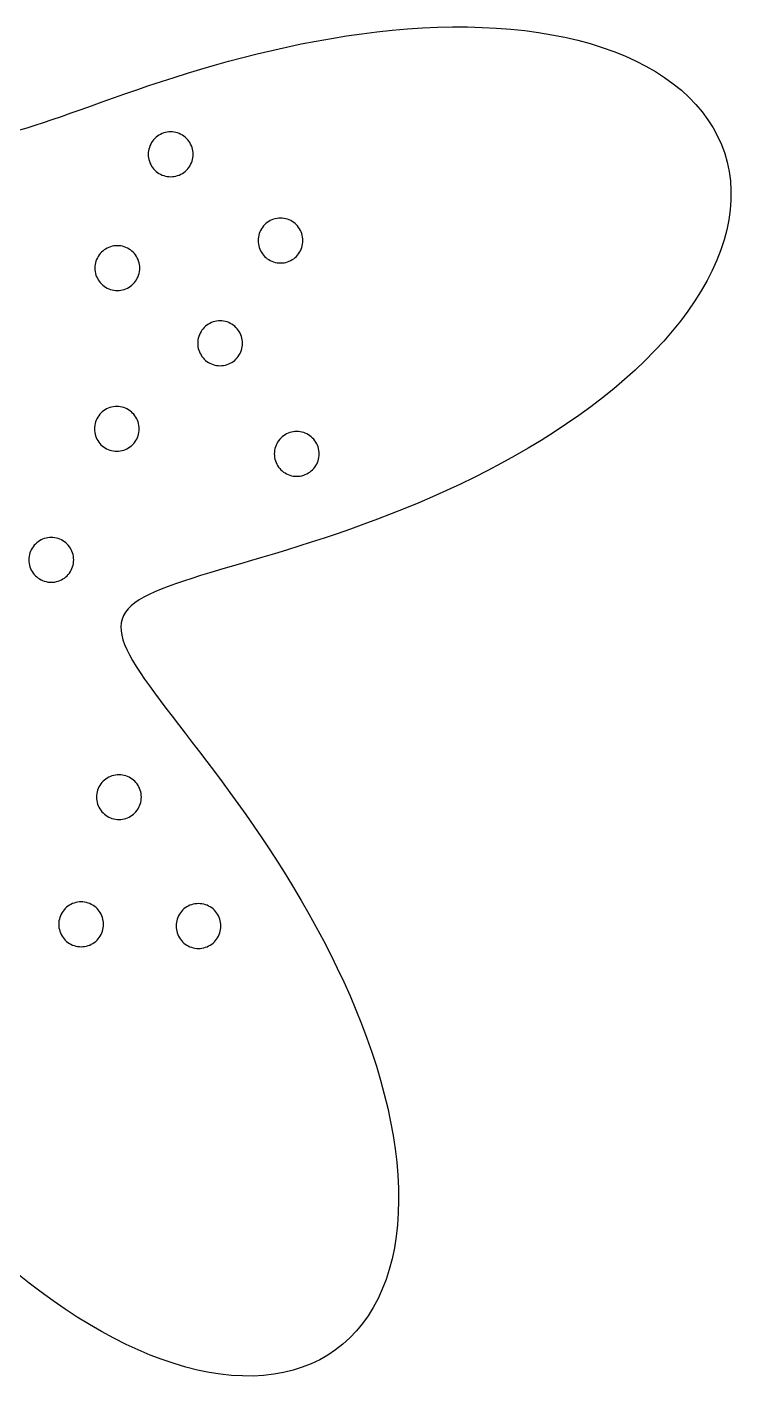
# Model space of a CAD drawing. Header units: millimetres. Extents: x 0 to 411, y 14 to 280.
# Drawn here: x 340 to 384, y 15.9 to 100.2 of the extents above; entities that cross this region are included whole.
import ezdxf

# ---------------------------------------------------------------- set-up
doc = ezdxf.new("R2010")
doc.units = ezdxf.units.MM
doc.layers.add('CUT', color=1, linetype='Continuous')

msp = doc.modelspace()

# ---------------------------------------------------------------- linework, layer by layer
at = {"layer": 'CUT'}
msp.add_lwpolyline([(339.566, 93.754), (340.036, 93.891), (340.532, 94.045), (341.053, 94.215), (341.601, 94.401), (342.174, 94.6), (342.773, 94.811), (343.396, 95.033), (344.044, 95.265), (344.716, 95.505), (345.412, 95.752), (346.13, 96.003), (346.871, 96.259), (347.633, 96.517), (348.416, 96.776), (349.218, 97.035), (350.039, 97.292), (350.878, 97.545), (351.734, 97.795), (352.605, 98.038), (353.49, 98.274), (354.388, 98.502), (355.298, 98.72), (356.218, 98.927), (357.147, 99.122), (358.084, 99.303), (359.026, 99.471), (359.973, 99.623), (360.922, 99.759), (361.873, 99.877), (362.824, 99.978), (363.773, 100.06), (364.718, 100.122), (365.658, 100.163), (366.591, 100.184), (367.515, 100.183), (368.43, 100.16), (369.332, 100.114), (370.221, 100.046), (371.094, 99.954), (371.951, 99.839), (372.789, 99.7), (373.608, 99.538), (374.405, 99.352), (375.179, 99.142), (375.928, 98.909), (376.652, 98.652), (377.348, 98.373), (378.015, 98.07), (378.653, 97.744), (379.259, 97.397), (379.833, 97.028), (380.373, 96.638), (380.879, 96.227), (381.35, 95.796), (381.784, 95.346), (382.181, 94.878), (382.539, 94.392), (382.859, 93.889), (383.14, 93.37), (383.381, 92.836), (383.582, 92.288), (383.741, 91.727), (383.86, 91.153), (383.938, 90.568), (383.975, 89.973), (383.971, 89.369), (383.925, 88.757), (383.838, 88.138), (383.711, 87.513), (383.543, 86.883), (383.335, 86.25), (383.088, 85.614), (382.801, 84.977), (382.477, 84.339), (382.115, 83.701), (381.716, 83.066), (381.282, 82.433), (380.812, 81.804), (380.31, 81.179), (379.774, 80.56), (379.207, 79.948), (378.611, 79.343), (377.985, 78.746), (377.332, 78.159), (376.653, 77.581), (375.95, 77.014), (375.224, 76.458), (374.477, 75.913), (373.71, 75.382), (372.925, 74.863), (372.124, 74.357), (371.308, 73.866), (370.48, 73.388), (369.641, 72.925), (368.793, 72.477), (367.938, 72.044), (367.077, 71.625), (366.212, 71.222), (365.346, 70.833), (365.346, 70.833), (364.48, 70.46), (363.616, 70.102), (362.755, 69.758), (361.9, 69.429), (361.053, 69.113), (360.214, 68.812), (359.386, 68.524), (358.571, 68.249), (357.77, 67.987), (356.984, 67.737), (356.216, 67.497), (355.466, 67.269), (354.737, 67.05), (354.029, 66.841), (353.345, 66.64), (352.684, 66.446), (352.049, 66.26), (351.441, 66.079), (350.86, 65.903), (350.308, 65.731), (349.786, 65.562), (349.294, 65.396), (348.834, 65.23), (348.405, 65.064), (348.009, 64.898), (347.645, 64.729), (347.316, 64.558), (347.02, 64.382), (346.758, 64.201), (346.53, 64.014), (346.337, 63.82), (346.178, 63.618), (346.053, 63.407), (345.963, 63.185), (345.906, 62.953), (345.882, 62.709), (345.892, 62.452), (345.935, 62.181), (346.009, 61.896), (346.114, 61.596), (346.251, 61.28), (346.416, 60.947), (346.611, 60.597), (346.834, 60.23), (347.083, 59.843), (347.359, 59.439), (347.659, 59.015), (347.982, 58.571), (348.328, 58.108), (348.694, 57.624), (349.08, 57.12), (349.484, 56.596), (349.904, 56.051), (350.34, 55.486), (350.79, 54.901), (351.251, 54.295), (351.723, 53.67), (352.204, 53.025), (352.692, 52.36), (353.186, 51.677), (353.684, 50.976), (354.185, 50.256), (354.686, 49.519), (355.187, 48.766), (355.685, 47.997), (356.179, 47.214), (356.668, 46.416), (357.149, 45.605), (357.621, 44.781), (358.084, 43.947), (358.534, 43.102), (358.971, 42.249), (359.394, 41.387), (359.801, 40.52), (360.19, 39.647), (360.561, 38.77), (360.912, 37.89), (361.242, 37.009), (361.55, 36.128), (361.834, 35.248), (362.095, 34.372), (362.33, 33.499), (362.54, 32.633), (362.723, 31.774), (362.878, 30.923), (363.005, 30.083), (363.104, 29.255), (363.173, 28.439), (363.213, 27.638), (363.223, 26.854), (363.202, 26.086), (363.151, 25.338), (363.069, 24.609), (362.957, 23.903), (362.814, 23.219), (362.64, 22.559), (362.436, 21.924), (362.202, 21.316), (361.938, 20.735), (361.644, 20.184), (361.321, 19.662), (360.97, 19.17), (360.59, 18.71), (360.184, 18.283), (359.75, 17.889), (359.291, 17.529), (358.806, 17.203), (358.298, 16.913), (357.765, 16.658), (357.211, 16.439), (356.635, 16.257), (356.039, 16.111), (355.423, 16.002), (354.789, 15.93), (354.139, 15.895), (353.472, 15.897), (352.791, 15.936), (352.096, 16.012), (351.389, 16.123), (350.671, 16.27), (349.943, 16.453), (349.207, 16.671), (348.464, 16.923), (347.715, 17.208), (346.96, 17.526), (346.203, 17.875), (345.443, 18.256), (344.682, 18.667), (343.922, 19.106), (343.163, 19.573), (342.406, 20.067), (341.653, 20.585), (340.904, 21.128), (340.161, 21.693), (339.425, 22.279)], dxfattribs=at)
for points in [[(350.285, 91.693), (350.323, 91.796), (350.353, 91.901), (350.374, 92.009), (350.387, 92.118), (350.392, 92.228), (350.387, 92.338), (350.374, 92.447), (350.353, 92.555), (350.323, 92.661), (350.285, 92.764), (350.239, 92.864), (350.185, 92.96), (350.124, 93.051), (350.056, 93.138), (349.982, 93.218), (349.901, 93.293), (349.815, 93.361), (349.723, 93.422), (349.627, 93.476), (349.527, 93.522), (349.424, 93.56), (349.319, 93.59), (349.211, 93.611), (349.102, 93.624), (348.992, 93.628), (348.882, 93.624), (348.773, 93.611), (348.665, 93.59), (348.559, 93.56), (348.456, 93.522), (348.356, 93.476), (348.26, 93.422), (348.169, 93.361), (348.082, 93.293), (348.002, 93.218), (347.927, 93.138), (347.859, 93.051), (347.798, 92.96), (347.744, 92.864), (347.698, 92.764), (347.66, 92.661), (347.63, 92.555), (347.609, 92.447), (347.596, 92.338), (347.592, 92.228), (347.596, 92.118), (347.609, 92.009), (347.63, 91.901), (347.66, 91.796), (347.698, 91.693), (347.744, 91.593), (347.798, 91.497), (347.859, 91.405), (347.927, 91.319), (348.002, 91.238), (348.082, 91.164), (348.169, 91.096), (348.26, 91.035), (348.356, 90.981), (348.456, 90.935), (348.559, 90.897), (348.665, 90.867), (348.773, 90.846), (348.882, 90.833), (348.992, 90.828), (349.102, 90.833), (349.211, 90.846), (349.319, 90.867), (349.424, 90.897), (349.527, 90.935), (349.627, 90.981), (349.723, 91.035), (349.815, 91.096), (349.901, 91.164), (349.982, 91.238), (350.056, 91.319), (350.124, 91.405), (350.185, 91.497), (350.239, 91.593), (350.285, 91.693)], [(357.142, 86.304), (357.18, 86.407), (357.21, 86.512), (357.232, 86.62), (357.245, 86.729), (357.249, 86.839), (357.245, 86.949), (357.232, 87.058), (357.21, 87.166), (357.18, 87.272), (357.142, 87.375), (357.096, 87.475), (357.043, 87.571), (356.982, 87.662), (356.914, 87.749), (356.839, 87.829), (356.758, 87.904), (356.672, 87.972), (356.58, 88.033), (356.485, 88.087), (356.385, 88.133), (356.282, 88.171), (356.176, 88.201), (356.068, 88.222), (355.959, 88.235), (355.849, 88.239), (355.739, 88.235), (355.63, 88.222), (355.522, 88.201), (355.416, 88.171), (355.313, 88.133), (355.213, 88.087), (355.117, 88.033), (355.026, 87.972), (354.94, 87.904), (354.859, 87.829), (354.784, 87.749), (354.716, 87.662), (354.655, 87.571), (354.602, 87.475), (354.556, 87.375), (354.517, 87.272), (354.488, 87.166), (354.466, 87.058), (354.453, 86.949), (354.449, 86.839), (354.453, 86.729), (354.466, 86.62), (354.488, 86.512), (354.517, 86.407), (354.556, 86.304), (354.602, 86.204), (354.655, 86.108), (354.716, 86.016), (354.784, 85.93), (354.859, 85.849), (354.94, 85.775), (355.026, 85.707), (355.117, 85.646), (355.213, 85.592), (355.313, 85.546), (355.416, 85.508), (355.522, 85.478), (355.63, 85.457), (355.739, 85.444), (355.849, 85.439), (355.959, 85.444), (356.068, 85.457), (356.176, 85.478), (356.282, 85.508), (356.385, 85.546), (356.485, 85.592), (356.58, 85.646), (356.672, 85.707), (356.758, 85.775), (356.839, 85.849), (356.914, 85.93), (356.982, 86.016), (357.043, 86.108), (357.096, 86.204), (357.142, 86.304)], [(346.953, 84.582), (346.991, 84.685), (347.021, 84.791), (347.043, 84.899), (347.056, 85.008), (347.06, 85.118), (347.056, 85.228), (347.043, 85.337), (347.021, 85.445), (346.991, 85.55), (346.953, 85.654), (346.907, 85.753), (346.854, 85.849), (346.793, 85.941), (346.724, 86.027), (346.65, 86.108), (346.569, 86.182), (346.483, 86.25), (346.391, 86.311), (346.296, 86.365), (346.196, 86.411), (346.093, 86.449), (345.987, 86.479), (345.879, 86.501), (345.77, 86.513), (345.66, 86.518), (345.55, 86.513), (345.441, 86.501), (345.333, 86.479), (345.227, 86.449), (345.124, 86.411), (345.024, 86.365), (344.928, 86.311), (344.837, 86.25), (344.751, 86.182), (344.67, 86.108), (344.595, 86.027), (344.527, 85.941), (344.466, 85.849), (344.413, 85.753), (344.367, 85.654), (344.328, 85.55), (344.299, 85.445), (344.277, 85.337), (344.264, 85.228), (344.26, 85.118), (344.264, 85.008), (344.277, 84.899), (344.299, 84.791), (344.328, 84.685), (344.367, 84.582), (344.413, 84.482), (344.466, 84.386), (344.527, 84.295), (344.595, 84.209), (344.67, 84.128), (344.751, 84.053), (344.837, 83.985), (344.928, 83.924), (345.024, 83.87), (345.124, 83.824), (345.227, 83.786), (345.333, 83.756), (345.441, 83.735), (345.55, 83.722), (345.66, 83.718), (345.77, 83.722), (345.879, 83.735), (345.987, 83.756), (346.093, 83.786), (346.196, 83.824), (346.296, 83.87), (346.391, 83.924), (346.483, 83.985), (346.569, 84.053), (346.65, 84.128), (346.724, 84.209), (346.793, 84.295), (346.854, 84.386), (346.907, 84.482), (346.953, 84.582)], [(353.373, 79.884), (353.411, 79.987), (353.44, 80.093), (353.462, 80.201), (353.475, 80.31), (353.479, 80.42), (353.475, 80.53), (353.462, 80.639), (353.44, 80.747), (353.411, 80.853), (353.373, 80.956), (353.326, 81.056), (353.273, 81.152), (353.212, 81.243), (353.144, 81.329), (353.069, 81.41), (352.988, 81.485), (352.902, 81.553), (352.811, 81.614), (352.715, 81.667), (352.615, 81.713), (352.512, 81.752), (352.406, 81.781), (352.298, 81.803), (352.189, 81.816), (352.079, 81.82), (351.969, 81.816), (351.86, 81.803), (351.752, 81.781), (351.646, 81.752), (351.543, 81.713), (351.443, 81.667), (351.348, 81.614), (351.256, 81.553), (351.17, 81.485), (351.089, 81.41), (351.015, 81.329), (350.946, 81.243), (350.885, 81.152), (350.832, 81.056), (350.786, 80.956), (350.748, 80.853), (350.718, 80.747), (350.696, 80.639), (350.683, 80.53), (350.679, 80.42), (350.683, 80.31), (350.696, 80.201), (350.718, 80.093), (350.748, 79.987), (350.786, 79.884), (350.832, 79.784), (350.885, 79.689), (350.946, 79.597), (351.015, 79.511), (351.089, 79.43), (351.17, 79.355), (351.256, 79.287), (351.348, 79.226), (351.443, 79.173), (351.543, 79.127), (351.646, 79.089), (351.752, 79.059), (351.86, 79.037), (351.969, 79.024), (352.079, 79.02), (352.189, 79.024), (352.298, 79.037), (352.406, 79.059), (352.512, 79.089), (352.615, 79.127), (352.715, 79.173), (352.811, 79.226), (352.902, 79.287), (352.988, 79.355), (353.069, 79.43), (353.144, 79.511), (353.212, 79.597), (353.273, 79.689), (353.326, 79.784), (353.373, 79.884)], [(346.922, 74.539), (346.96, 74.642), (346.99, 74.748), (347.011, 74.856), (347.024, 74.965), (347.029, 75.075), (347.024, 75.185), (347.011, 75.294), (346.99, 75.402), (346.96, 75.508), (346.922, 75.611), (346.876, 75.711), (346.822, 75.807), (346.761, 75.898), (346.693, 75.984), (346.618, 76.065), (346.538, 76.14), (346.451, 76.208), (346.36, 76.269), (346.264, 76.322), (346.164, 76.368), (346.061, 76.407), (345.955, 76.436), (345.848, 76.458), (345.738, 76.471), (345.629, 76.475), (345.519, 76.471), (345.41, 76.458), (345.302, 76.436), (345.196, 76.407), (345.093, 76.368), (344.993, 76.322), (344.897, 76.269), (344.806, 76.208), (344.719, 76.14), (344.639, 76.065), (344.564, 75.984), (344.496, 75.898), (344.435, 75.807), (344.381, 75.711), (344.335, 75.611), (344.297, 75.508), (344.267, 75.402), (344.246, 75.294), (344.233, 75.185), (344.229, 75.075), (344.233, 74.965), (344.246, 74.856), (344.267, 74.748), (344.297, 74.642), (344.335, 74.539), (344.381, 74.439), (344.435, 74.344), (344.496, 74.252), (344.564, 74.166), (344.639, 74.085), (344.719, 74.01), (344.806, 73.942), (344.897, 73.881), (344.993, 73.828), (345.093, 73.782), (345.196, 73.744), (345.302, 73.714), (345.41, 73.692), (345.519, 73.679), (345.629, 73.675), (345.738, 73.679), (345.848, 73.692), (345.955, 73.714), (346.061, 73.744), (346.164, 73.782), (346.264, 73.828), (346.36, 73.881), (346.451, 73.942), (346.538, 74.01), (346.618, 74.085), (346.693, 74.166), (346.761, 74.252), (346.822, 74.344), (346.876, 74.439), (346.922, 74.539)], [(358.156, 72.975), (358.194, 73.078), (358.224, 73.184), (358.245, 73.292), (358.258, 73.401), (358.263, 73.511), (358.258, 73.62), (358.245, 73.73), (358.224, 73.837), (358.194, 73.943), (358.156, 74.046), (358.11, 74.146), (358.056, 74.242), (357.995, 74.333), (357.927, 74.42), (357.852, 74.5), (357.772, 74.575), (357.685, 74.643), (357.594, 74.704), (357.498, 74.758), (357.398, 74.804), (357.295, 74.842), (357.189, 74.872), (357.082, 74.893), (356.972, 74.906), (356.863, 74.911), (356.753, 74.906), (356.644, 74.893), (356.536, 74.872), (356.43, 74.842), (356.327, 74.804), (356.227, 74.758), (356.131, 74.704), (356.04, 74.643), (355.953, 74.575), (355.873, 74.5), (355.798, 74.42), (355.73, 74.333), (355.669, 74.242), (355.615, 74.146), (355.569, 74.046), (355.531, 73.943), (355.501, 73.837), (355.48, 73.73), (355.467, 73.62), (355.463, 73.511), (355.467, 73.401), (355.48, 73.292), (355.501, 73.184), (355.531, 73.078), (355.569, 72.975), (355.615, 72.875), (355.669, 72.779), (355.73, 72.688), (355.798, 72.601), (355.873, 72.521), (355.953, 72.446), (356.04, 72.378), (356.131, 72.317), (356.227, 72.263), (356.327, 72.217), (356.43, 72.179), (356.536, 72.149), (356.644, 72.128), (356.753, 72.115), (356.863, 72.111), (356.972, 72.115), (357.082, 72.128), (357.189, 72.149), (357.295, 72.179), (357.398, 72.217), (357.498, 72.263), (357.594, 72.317), (357.685, 72.378), (357.772, 72.446), (357.852, 72.521), (357.927, 72.601), (357.995, 72.688), (358.056, 72.779), (358.11, 72.875), (358.156, 72.975)], [(342.866, 66.455), (342.896, 66.561), (342.917, 66.669), (342.93, 66.778), (342.935, 66.888), (342.93, 66.998), (342.917, 67.107), (342.896, 67.215), (342.866, 67.321), (342.828, 67.424), (342.782, 67.524), (342.728, 67.62), (342.667, 67.711), (342.599, 67.797), (342.525, 67.878), (342.444, 67.953), (342.358, 68.021), (342.266, 68.082), (342.17, 68.135), (342.07, 68.181), (341.967, 68.219), (341.861, 68.249), (341.754, 68.271), (341.644, 68.284), (341.535, 68.288), (341.425, 68.284), (341.316, 68.271), (341.208, 68.249), (341.102, 68.219), (340.999, 68.181), (340.899, 68.135), (340.803, 68.082), (340.712, 68.021), (340.625, 67.953), (340.545, 67.878), (340.47, 67.797), (340.402, 67.711), (340.341, 67.62), (340.287, 67.524), (340.241, 67.424), (340.203, 67.321), (340.173, 67.215), (340.152, 67.107), (340.139, 66.998), (340.135, 66.888), (340.139, 66.778), (340.152, 66.669), (340.173, 66.561), (340.203, 66.455), (340.241, 66.352), (340.287, 66.252), (340.341, 66.157), (340.402, 66.065), (340.47, 65.979), (340.545, 65.898), (340.625, 65.823), (340.712, 65.755), (340.803, 65.694), (340.899, 65.641), (340.999, 65.595), (341.102, 65.557), (341.208, 65.527), (341.316, 65.505), (341.425, 65.492), (341.535, 65.488), (341.644, 65.492), (341.754, 65.505), (341.861, 65.527), (341.967, 65.557), (342.07, 65.595), (342.17, 65.641), (342.266, 65.694), (342.358, 65.755), (342.444, 65.823), (342.525, 65.898), (342.599, 65.979), (342.667, 66.065), (342.728, 66.157), (342.782, 66.252), (342.828, 66.352), (342.866, 66.455)], [(347.054, 51.528), (347.092, 51.632), (347.122, 51.737), (347.143, 51.845), (347.156, 51.954), (347.161, 52.064), (347.156, 52.174), (347.143, 52.283), (347.122, 52.391), (347.092, 52.497), (347.054, 52.6), (347.008, 52.7), (346.954, 52.796), (346.893, 52.887), (346.825, 52.973), (346.751, 53.054), (346.67, 53.129), (346.584, 53.197), (346.492, 53.258), (346.396, 53.312), (346.296, 53.358), (346.193, 53.396), (346.087, 53.426), (345.98, 53.447), (345.87, 53.46), (345.761, 53.464), (345.651, 53.46), (345.542, 53.447), (345.434, 53.426), (345.328, 53.396), (345.225, 53.358), (345.125, 53.312), (345.029, 53.258), (344.938, 53.197), (344.851, 53.129), (344.771, 53.054), (344.696, 52.973), (344.628, 52.887), (344.567, 52.796), (344.513, 52.7), (344.467, 52.6), (344.429, 52.497), (344.399, 52.391), (344.378, 52.283), (344.365, 52.174), (344.361, 52.064), (344.365, 51.954), (344.378, 51.845), (344.399, 51.737), (344.429, 51.632), (344.467, 51.528), (344.513, 51.429), (344.567, 51.333), (344.628, 51.241), (344.696, 51.155), (344.771, 51.074), (344.851, 51), (344.938, 50.932), (345.029, 50.871), (345.125, 50.817), (345.225, 50.771), (345.328, 50.733), (345.434, 50.703), (345.542, 50.681), (345.651, 50.669), (345.761, 50.664), (345.87, 50.669), (345.98, 50.681), (346.087, 50.703), (346.193, 50.733), (346.296, 50.771), (346.396, 50.817), (346.492, 50.871), (346.584, 50.932), (346.67, 51), (346.751, 51.074), (346.825, 51.155), (346.893, 51.241), (346.954, 51.333), (347.008, 51.429), (347.054, 51.528)], [(344.733, 43.685), (344.763, 43.791), (344.784, 43.898), (344.797, 44.007), (344.802, 44.117), (344.797, 44.227), (344.784, 44.336), (344.763, 44.444), (344.733, 44.55), (344.695, 44.653), (344.649, 44.753), (344.595, 44.849), (344.534, 44.94), (344.466, 45.027), (344.392, 45.107), (344.311, 45.182), (344.224, 45.25), (344.133, 45.311), (344.037, 45.365), (343.937, 45.411), (343.834, 45.449), (343.728, 45.479), (343.621, 45.5), (343.511, 45.513), (343.402, 45.517), (343.292, 45.513), (343.183, 45.5), (343.075, 45.479), (342.969, 45.449), (342.866, 45.411), (342.766, 45.365), (342.67, 45.311), (342.579, 45.25), (342.492, 45.182), (342.412, 45.107), (342.337, 45.027), (342.269, 44.94), (342.208, 44.849), (342.154, 44.753), (342.108, 44.653), (342.07, 44.55), (342.04, 44.444), (342.019, 44.336), (342.006, 44.227), (342.002, 44.117), (342.006, 44.007), (342.019, 43.898), (342.04, 43.791), (342.07, 43.685), (342.108, 43.582), (342.154, 43.482), (342.208, 43.386), (342.269, 43.294), (342.337, 43.208), (342.412, 43.127), (342.492, 43.053), (342.579, 42.985), (342.67, 42.924), (342.766, 42.87), (342.866, 42.824), (342.969, 42.786), (343.075, 42.756), (343.183, 42.735), (343.292, 42.722), (343.402, 42.717), (343.511, 42.722), (343.621, 42.735), (343.728, 42.756), (343.834, 42.786), (343.937, 42.824), (344.037, 42.87), (344.133, 42.924), (344.224, 42.985), (344.311, 43.053), (344.392, 43.127), (344.466, 43.208), (344.534, 43.294), (344.595, 43.386), (344.649, 43.482), (344.695, 43.582), (344.733, 43.685)], [(352.021, 43.476), (352.059, 43.579), (352.089, 43.685), (352.11, 43.792), (352.123, 43.901), (352.128, 44.011), (352.123, 44.121), (352.11, 44.23), (352.089, 44.338), (352.059, 44.444), (352.021, 44.547), (351.975, 44.647), (351.921, 44.743), (351.86, 44.834), (351.792, 44.921), (351.718, 45.001), (351.637, 45.076), (351.551, 45.144), (351.459, 45.205), (351.363, 45.259), (351.263, 45.305), (351.16, 45.343), (351.055, 45.373), (350.947, 45.394), (350.838, 45.407), (350.728, 45.411), (350.618, 45.407), (350.509, 45.394), (350.401, 45.373), (350.295, 45.343), (350.192, 45.305), (350.092, 45.259), (349.996, 45.205), (349.905, 45.144), (349.818, 45.076), (349.738, 45.001), (349.663, 44.921), (349.595, 44.834), (349.534, 44.743), (349.48, 44.647), (349.434, 44.547), (349.396, 44.444), (349.366, 44.338), (349.345, 44.23), (349.332, 44.121), (349.328, 44.011), (349.332, 43.901), (349.345, 43.792), (349.366, 43.685), (349.396, 43.579), (349.434, 43.476), (349.48, 43.376), (349.534, 43.28), (349.595, 43.188), (349.663, 43.102), (349.738, 43.021), (349.818, 42.947), (349.905, 42.879), (349.996, 42.818), (350.092, 42.764), (350.192, 42.718), (350.295, 42.68), (350.401, 42.65), (350.509, 42.629), (350.618, 42.616), (350.728, 42.611), (350.838, 42.616), (350.947, 42.629), (351.055, 42.65), (351.16, 42.68), (351.263, 42.718), (351.363, 42.764), (351.459, 42.818), (351.551, 42.879), (351.637, 42.947), (351.718, 43.021), (351.792, 43.102), (351.86, 43.188), (351.921, 43.28), (351.975, 43.376), (352.021, 43.476)]]:
    msp.add_lwpolyline(points, close=True, dxfattribs=at)

doc.saveas('drawing.dxf')
